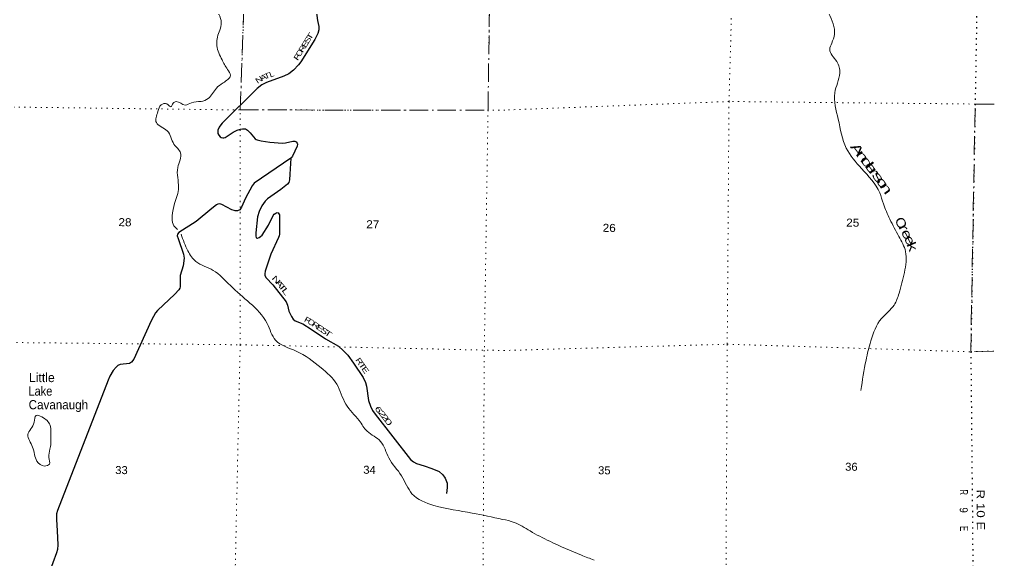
# Model space of a CAD drawing. Header units: feet. Extents: x -248627 to 3, y 0 to 184934.
# Drawn here: x -165241 to -144016, y 102951 to 114783 of the extents above; entities that cross this region are included whole.
import ezdxf
from ezdxf.enums import TextEntityAlignment as Align

# ---------------------------------------------------------------- set-up
doc = ezdxf.new("R2010")
doc.units = ezdxf.units.FT
doc.header["$LTSCALE"] = 80
doc.linetypes.add('DOT_DASHED', pattern=[7.7, 5, -1.2, 0.3, -1.2])
doc.linetypes.add('DOTTED', pattern=[1.5, 0.3, -1.2])
for name, color, linetype, lineweight in [('29', 7, 'Continuous', 25), ('30', 7, 'Continuous', 13), ('39', 7, 'Continuous', 13), ('41', 7, 'Continuous', 13), ('44', 7, 'DOT_DASHED', 13), ('6', 7, 'DOTTED', 25), ('7', 7, 'DOTTED', 13)]:
    doc.layers.add(name, color=color, linetype=linetype, lineweight=lineweight)

msp = doc.modelspace()

# ---------------------------------------------------------------- linework, layer by layer
at = {"layer": '29'}
for points in [[(-158751.82, 114979.2), (-158726.21, 114759.59), (-158697.09, 114626.57), (-158700.44, 114554.07), (-158717.53, 114475.22), (-158782.92, 114343.6), (-159089.61, 113853.49), (-159142.76, 113788.04), (-159249.15, 113676.2), (-159355.38, 113595.79), (-159463.04, 113539.52), (-159843.19, 113406.53), (-159944.17, 113350.37), (-160045.06, 113269.72), (-160813.03, 112511.84), (-160837.21, 112480.86), (-160872.32, 112425.94), (-160900.95, 112360.49), (-160905.03, 112319.59), (-160901.48, 112286.31), (-160884.58, 112250.05), (-160853.92, 112217.33), (-160829.39, 112200.97), (-160796.35, 112190.66), (-160770.1, 112192.79), (-160745.56, 112203.01), (-160568.55, 112317.14), (-160481.84, 112358.45), (-160408.24, 112385.04), (-160367.35, 112389.13), (-160301.3, 112386.88), (-160277.4, 112378.9), (-160252.86, 112358.45), (-160200.05, 112303.35), (-160089.31, 112172.33), (-160068.87, 112160.06), (-160045.46, 112150.85), (-159958.47, 112129.39), (-159765.55, 112097.71), (-159489.3, 112076.8), (-159422.83, 112082.35), (-159263.37, 112119.16), (-159222.34, 112120.37), (-159195.9, 112106.89), (-159171.37, 112078.26), (-159165.23, 112053.72), (-159169.43, 112013.18), (-159269.19, 111791.78), (-159285.85, 111769.43), (-159310.61, 111748.98)], [(-159310.61, 111748.98), (-160109.75, 111202.92), (-160156.78, 111147.81), (-160298.02, 110877.58), (-160383.7, 110675.26), (-160425.09, 110621.28), (-160473.65, 110597.54), (-160522.72, 110597.54), (-160545.51, 110602.38), (-160600.4, 110622.08), (-160817.11, 110736.61), (-160860.43, 110750.46), (-160902.98, 110744.79), (-160935.69, 110728.43), (-161037.86, 110649.63), (-161381.62, 110365.34), (-161756.94, 110125.65), (-161786.16, 110086.24), (-161790.25, 110049.43), (-161770.41, 109994.99), (-161651.99, 109653.7), (-161643.05, 109562.67), (-161660.85, 109396.2), (-161724.83, 109186.35), (-161727.86, 109135.28), (-161724.07, 108936.01), (-161733.01, 108904.11), (-161757.54, 108871.39), (-161846.05, 108776.26), (-162223.66, 108421.45), (-162263.34, 108365.94), (-162313.62, 108286.46), (-162359.46, 108189.83), (-162741.4, 107354.55), (-162787.92, 107288.4), (-162836.65, 107256.91), (-163039.23, 107236.82), (-163086.4, 107214.77), (-163127.29, 107182.05), (-163190.98, 107103.53), (-163266.31, 106981.62), (-163301.48, 106895.37), (-164411.18, 104044.71), (-164427.84, 103974.77), (-164431.62, 103848.37), (-164415.92, 103604.38), (-164403, 103292.08), (-164407.09, 103193.91), (-164429.28, 103123.56), (-164590.41, 102686.5)], [(-159310.61, 111748.98), (-159332.53, 111399.05), (-159336.96, 111276.55), (-159352.57, 111218.14), (-159381.94, 111178.38), (-159530.56, 111067.01), (-159819.44, 110863.42), (-159868.04, 110806.81), (-159942.11, 110703.89), (-160003.44, 110585.27), (-160036.11, 110466.41), (-160076.04, 110118.68), (-160077.04, 110041.25), (-160064.77, 110016.71), (-160049.31, 109999.68), (-160040.24, 110000.34), (-160003.44, 110012.62), (-159968.68, 110037.15), (-159936.34, 110068.96), (-159797.72, 110282.88), (-159697.17, 110497.19), (-159670.2, 110528), (-159639.54, 110548.46), (-159606.28, 110562.67), (-159586.38, 110554.58), (-159570.03, 110532.1), (-159557.75, 110509.59), (-159553.15, 110475.6), (-159553.9, 110228.09), (-159559.8, 110090.32), (-159563.89, 110053.51), (-159578.28, 110017.04), (-159746.62, 109652.5), (-159870.99, 109277.44), (-159880.77, 109223.16), (-159876.68, 109186.34), (-159846.58, 109130.29), (-159700.01, 108977.88), (-159411.61, 108606.7), (-159381.93, 108531.87), (-159349.72, 108406.85), (-159296.07, 108286.45), (-159255.18, 108229.19), (-159211.83, 108194.15), (-159050.3, 108126.1), (-158865.28, 108007.51), (-158551.06, 107797.05), (-158270.35, 107635.23), (-158163.47, 107546.08), (-158065.34, 107439.73), (-157941.84, 107267.67), (-157725.97, 106952.98), (-157680.05, 106846.44), (-157656.46, 106764.82), (-157610.35, 106447.29), (-157570.59, 106327.15), (-157525.62, 106228.98), (-157469.39, 106150.04), (-156695.59, 105161.38), (-156626.08, 105108.21), (-156564.75, 105075.48), (-156392, 105020.25), (-156229.47, 104965.04), (-156065.91, 104895.51), (-155983.39, 104828.96), (-155939.16, 104756.43), (-155894.18, 104645.99), (-155890.36, 104546.28), (-155907.8, 104419.68)]]:
    msp.add_lwpolyline(points, dxfattribs=at)
at = {"layer": '39'}
for points in [[(-159199.33, 123152.05), (-159163.36, 123015.19), (-159174.55, 122857.5), (-158976.8, 122582.05), (-158862.74, 122328.45), (-158654.01, 122163.34), (-158697.07, 121906.04), (-158940.06, 121445.57), (-158951.59, 121214.25), (-158836.62, 121160.52), (-158805.15, 121170.73), (-158858.33, 120992.42), (-158974.11, 120867.33), (-158985.49, 120667.57), (-159059.33, 120552.58), (-159143.69, 120427.18), (-159092.9, 120079.53), (-159115.19, 119785.2), (-159074.75, 119463.96), (-159222.79, 119155.09), (-159390.84, 119051.55), (-159599.97, 119127.25), (-159746.55, 119139.22), (-159841.77, 118929.76), (-159864.36, 118567.06), (-160054.01, 118321.72), (-160149.22, 118112.27), (-160422.34, 117936.13), (-160674.51, 117759.78), (-160769.97, 117497.73), (-160865.47, 117225.16), (-160877, 116993.85), (-161035.19, 116753.46), (-161078.19, 116511.93), (-161006.59, 116132.52), (-161018.41, 115838.09), (-161103.72, 115502.3), (-161105.15, 115186.73), (-160969.77, 115017.08), (-160829.95, 114668.56), (-160877.8, 114511.24), (-160926.32, 114206.65), (-160812.49, 113900.46), (-160693.01, 113688.89), (-160630.74, 113562.04), (-160788.6, 113395.28), (-160935.76, 113281.02), (-161114.86, 113051.35), (-161272.24, 112989.79), (-161481.85, 112960.3), (-161618.24, 112909.04), (-161816.9, 112984.64), (-161879.89, 112953.7), (-161932.64, 112870.06), (-162016.14, 112934), (-162141.91, 112914.2), (-162215.89, 112767.66), (-162248.41, 112526.03), (-162008.34, 112344.83), (-161863.03, 112054.11), (-161717.26, 111863.32), (-161781.56, 111543.11), (-161762.57, 111111.62), (-161847.98, 110754.79), (-161901.57, 110487.07), (-161881.46, 110302.78), (-161785.16, 110191.71)], [(-147371.92, 115892.71), (-147411.62, 115868.33), (-147572.38, 115721.67), (-147636.88, 115512.76), (-147621.66, 115423.52), (-147474.84, 115338.16), (-147475.74, 115196.7), (-147587.01, 115082.58), (-147556.4, 114930.32), (-147427.86, 114457.41), (-147486.99, 114264.15), (-147529.97, 114128.37), (-147379.03, 113864.81), (-147312.26, 113607.38), (-147420.28, 113178.85), (-147345.03, 112601.7), (-147170.16, 111965.88), (-146836.16, 111522.27), (-146439.57, 110988.93), (-146356.88, 110752.28), (-146216.93, 110415.48), (-146019.36, 110036.17), (-145874.09, 109709.79), (-145898.1, 109248.95), (-146016.81, 108794.34), (-146123.71, 108538.71), (-146399.3, 108242.92), (-146634.03, 107752.84), (-146736.72, 107334.74), (-146851.51, 106670.5)], [(-161706.63, 110085.04), (-161559.41, 109721.03), (-161382.42, 109487.86), (-161006.24, 109294.8), (-160630.68, 108964.99), (-160202.99, 108582.07), (-159827.96, 108136.55), (-159641.11, 107766.52), (-159191.81, 107530.66), (-158648.82, 107167.64), (-158304.82, 106806.58), (-158107.79, 106373.34), (-157816.16, 106012.8), (-157639.16, 105779.62), (-157346.91, 105555.83), (-157170.49, 105196.43), (-156889.48, 104804.43), (-156660.83, 104412.96), (-156180.21, 104155.75), (-155343.06, 103989.7), (-154683.1, 103852.2)], [(-164553.1, 105511.16), (-164551.95, 105763.61), (-164572.23, 105911.09), (-164749.46, 106091.67), (-164875, 106124.46), (-164917.56, 105977.61), (-165054.96, 105705.46), (-164951.47, 105430.93), (-164858.59, 105124.94), (-164691.5, 105018.1), (-164586.57, 105059.14), (-164596.38, 105206.51), (-164574.62, 105385.13), (-164553.1, 105511.16)], [(-154683.1, 103852.2), (-154427.92, 103785.77), (-154081.74, 103598.77), (-153651.6, 103374.23), (-152958.81, 103068.34), (-152680.54, 102960.65)]]:
    msp.add_spline(points, degree=3, dxfattribs=at)
at = {"layer": '44'}
for points in [[(-176352.75, 92444.98), (-176311.21, 96012.18), (-176375.98, 102503.39), (-176208.43, 102496.48), (-176137.15, 107813.42), (-176186.81, 113021.1), (-176104.64, 118427.35), (-170852.33, 118359.79), (-170752.88, 118348.29), (-165532.33, 118207.41), (-165508, 123561.63), (-160158.18, 123498.3), (-160208.58, 119625.1), (-158819.45, 119622.42), (-158835.71, 118138.27), (-160227.68, 118134.08), (-160414.24, 112802.5), (-154999.28, 112801.71), (-154961.27, 115640.62), (-154601.81, 115641.39)], [(-123720.6, 107737.5), (-128081.36, 107690.45), (-133287.17, 107624.2), (-133692.28, 107649.38), (-133640.68, 110360.41), (-139007.41, 110319.82), (-139039.59, 107678.92), (-144447.56, 107516.84), (-144353.36, 112932.05), (-139552.39, 112931.04)]]:
    msp.add_lwpolyline(points, dxfattribs=at)
at = {"layer": '6'}
msp.add_lwpolyline([(-144301.63, 115930.48), (-144353.36, 112932.05), (-144447.56, 107516.84), (-144399.48, 102468.93)], dxfattribs=at)
at = {"layer": '7'}
for points in [[(-154783.12, 124406.86), (-154802.29, 123434.39), (-154927.97, 118123.91), (-154999.28, 112801.71), (-155080.73, 107553.25), (-155110.53, 102146.48)], [(-160535.51, 102247.3), (-160416.61, 107668.97), (-160414.24, 112802.5), (-160227.68, 118134.08), (-160162.95, 123170.32)], [(-149603.58, 117686.19), (-149732.08, 112988.12), (-149771.42, 107680.75), (-149800.83, 102278.96)], [(-185543.75, 113184.74), (-181349.83, 113145.63), (-176186.81, 113021.1), (-170908.24, 112969.06), (-165614.18, 112869.54), (-160414.24, 112802.5), (-154621.35, 112801.66)], [(-139978.09, 112924.88), (-144353.36, 112932.05), (-149732.08, 112988.12), (-154621.35, 112801.66)], [(-185587.81, 107846.85), (-181436.71, 107855.15), (-176137.15, 107813.42), (-170994.78, 107752.21), (-165663.76, 107720.7), (-160416.61, 107668.97), (-154657.51, 107544.07)], [(-154657.51, 107544.07), (-149771.42, 107680.75), (-144447.56, 107516.84), (-140696.92, 107629.25)]]:
    msp.add_lwpolyline(points, dxfattribs=at)

# ---------------------------------------------------------------- texts
at = {"layer": '30'}
for s, rotation, width, p in [('S', 57.963, 1.4, (-158892.69, 114300.15)), ('T', 57.963, 1.6, (-158839.46, 114381.92)), ('R', 57.963, 1.3, (-159009.72, 114113.12)), ('E', 57.963, 1.4, (-158945.74, 114212.93)), ('F', 54.921, 1.6, (-159119.06, 113931.53)), ('O', 57.963, 1.25, (-159070.86, 114015.41)), ('A', 27.081, 1.3, (-159883.67, 113461.87)), ('T', 22.282, 1.3, (-159805.51, 113492.33)), ('L', 19.282, 1.2, (-159707.89, 113530.35)), ('N', 33.638, 1.35, (-159971.25, 113415.91)), ('N', 313.881, 1.65, (-159669.9, 109047.55)), ('A', 307.847, 1.6, (-159604.94, 108967.86)), ('T', 309.847, 1.85, (-159538.04, 108882.46)), ('L', 307.847, 1.8, (-159470.49, 108795.1)), ('F', 332.155, 1.35, (-158973.21, 108155.72)), ('O', 327.342, 1.25, (-158894, 108109.07)), ('R', 327.342, 1.3, (-158796.96, 108046.87)), ('E', 326.186, 1.45, (-158700.92, 107981.68)), ('S', 326.186, 1.45, (-158611.43, 107921.74)), ('T', 326.186, 1.65, (-158525.48, 107865.52)), ('R', 304.449, 1.35, (-157860.1, 107272.27)), ('T', 304.449, 1.65, (-157794.9, 107177.2)), ('E', 304.449, 1.45, (-157729.96, 107082.54)), ('6', 301.463, 1.65, (-157443.14, 106219.96)), ('2', 308.049, 1.8, (-157357.31, 106119.72)), ('2', 308.049, 1.8, (-157295, 106039)), ('0', 308.049, 1.9, (-157223.37, 105948.04))]:
    msp.add_text(s, height=120, rotation=rotation, dxfattribs=dict(at, width=width)).set_placement(p, align=Align.CENTER)
at = {"layer": '41'}
for s, rotation, width, p in [('A', 306.729, 1.65, (-147094.79, 111997.3)), ('n', 307.019, 1.8, (-146975.71, 111839.79)), ('d', 307.224, 1.9, (-146880.89, 111713.39)), ('e', 307.117, 1.7, (-146781.91, 111583.1)), ('r', 307.102, 1.9, (-146694.46, 111467.46)), ('s', 306.677, 2, (-146628.4, 111382.25)), ('o', 306.169, 1.7, (-146536.27, 111259.18)), ('n', 305.319, 1.75, (-146452.55, 111142.22)), ('C', 297.029, 1.25, (-146120.22, 110401.16)), ('r', 297.733, 1.6, (-146035.25, 110249.81)), ('e', 297.73, 1.4, (-145980.51, 110135.03)), ('e', 296.243, 1.35, (-145913.76, 110001.69)), ('k', 292.758, 1.45, (-145857.82, 109866.79))]:
    msp.add_text(s, height=200, rotation=rotation, dxfattribs=dict(at, width=width)).set_placement(p)
msp.add_text('Little', height=200, dxfattribs=at).set_placement((-165033.4, 106853.06))
for s, width, p in [('Lake', 0.9, (-165043.26, 106557.24)), ('Cavanaugh', 0.95, (-165039.1, 106259.35))]:
    msp.add_text(s, height=200, dxfattribs=dict(at, width=width)).set_placement(p)
at = {"layer": '6'}
for s, width, p in [('R', 0.7, (-144686.28, 104502.73)), ('R 10 E', 1.25, (-144323.3, 104504.86)), ('9', 0.9, (-144690.25, 104111.76)), ('E', 0.75, (-144682.57, 103708.99))]:
    msp.add_text(s, height=175, rotation=270.546, dxfattribs=dict(at, width=width)).set_placement(p)
at = {"layer": '7'}
for s, rotation, width, p in [('28', 359.435, 1.1, (-163077.81, 110263.24)), ('27', 359.435, 1.1, (-157661.02, 110217.49)), ('25', 359.403, 1.1, (-147172.14, 110253.63)), ('26', 359.403, 1.1, (-152494.5, 110139.15)), ('36', 359.403, 1.05, (-147194.9, 104915.95)), ('33', 359.435, 1.05, (-163148.24, 104843.48)), ('34', 359.435, 1.05, (-157726.56, 104849.64)), ('35', 359.403, 1.05, (-152594.47, 104838.52))]:
    msp.add_text(s, height=175, rotation=rotation, dxfattribs=dict(at, width=width)).set_placement(p)

doc.saveas('drawing.dxf')
